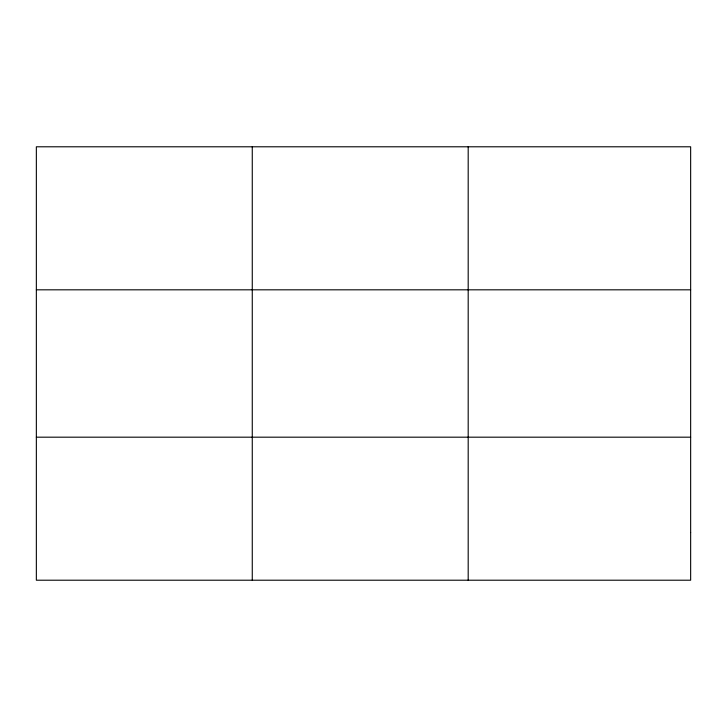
<?xml version="1.0" encoding="UTF-8"?>
<svg xmlns="http://www.w3.org/2000/svg" width="727" height="727" viewBox="0 0 727 727"><rect width="100%" height="100%" fill="white"/><g stroke="black" fill="none" stroke-linecap="round" stroke-linejoin="round"><path stroke-width="1.09" d="M252.269 580.21L252.269 146.79M468.188 580.21L468.188 146.79M36.35 289.819L690.65 289.819M36.35 437.181L690.65 437.181M690.65 532.537L690.65 580.21L36.35 580.21L36.35 146.79L690.65 146.79L690.65 532.537"/></g></svg>
